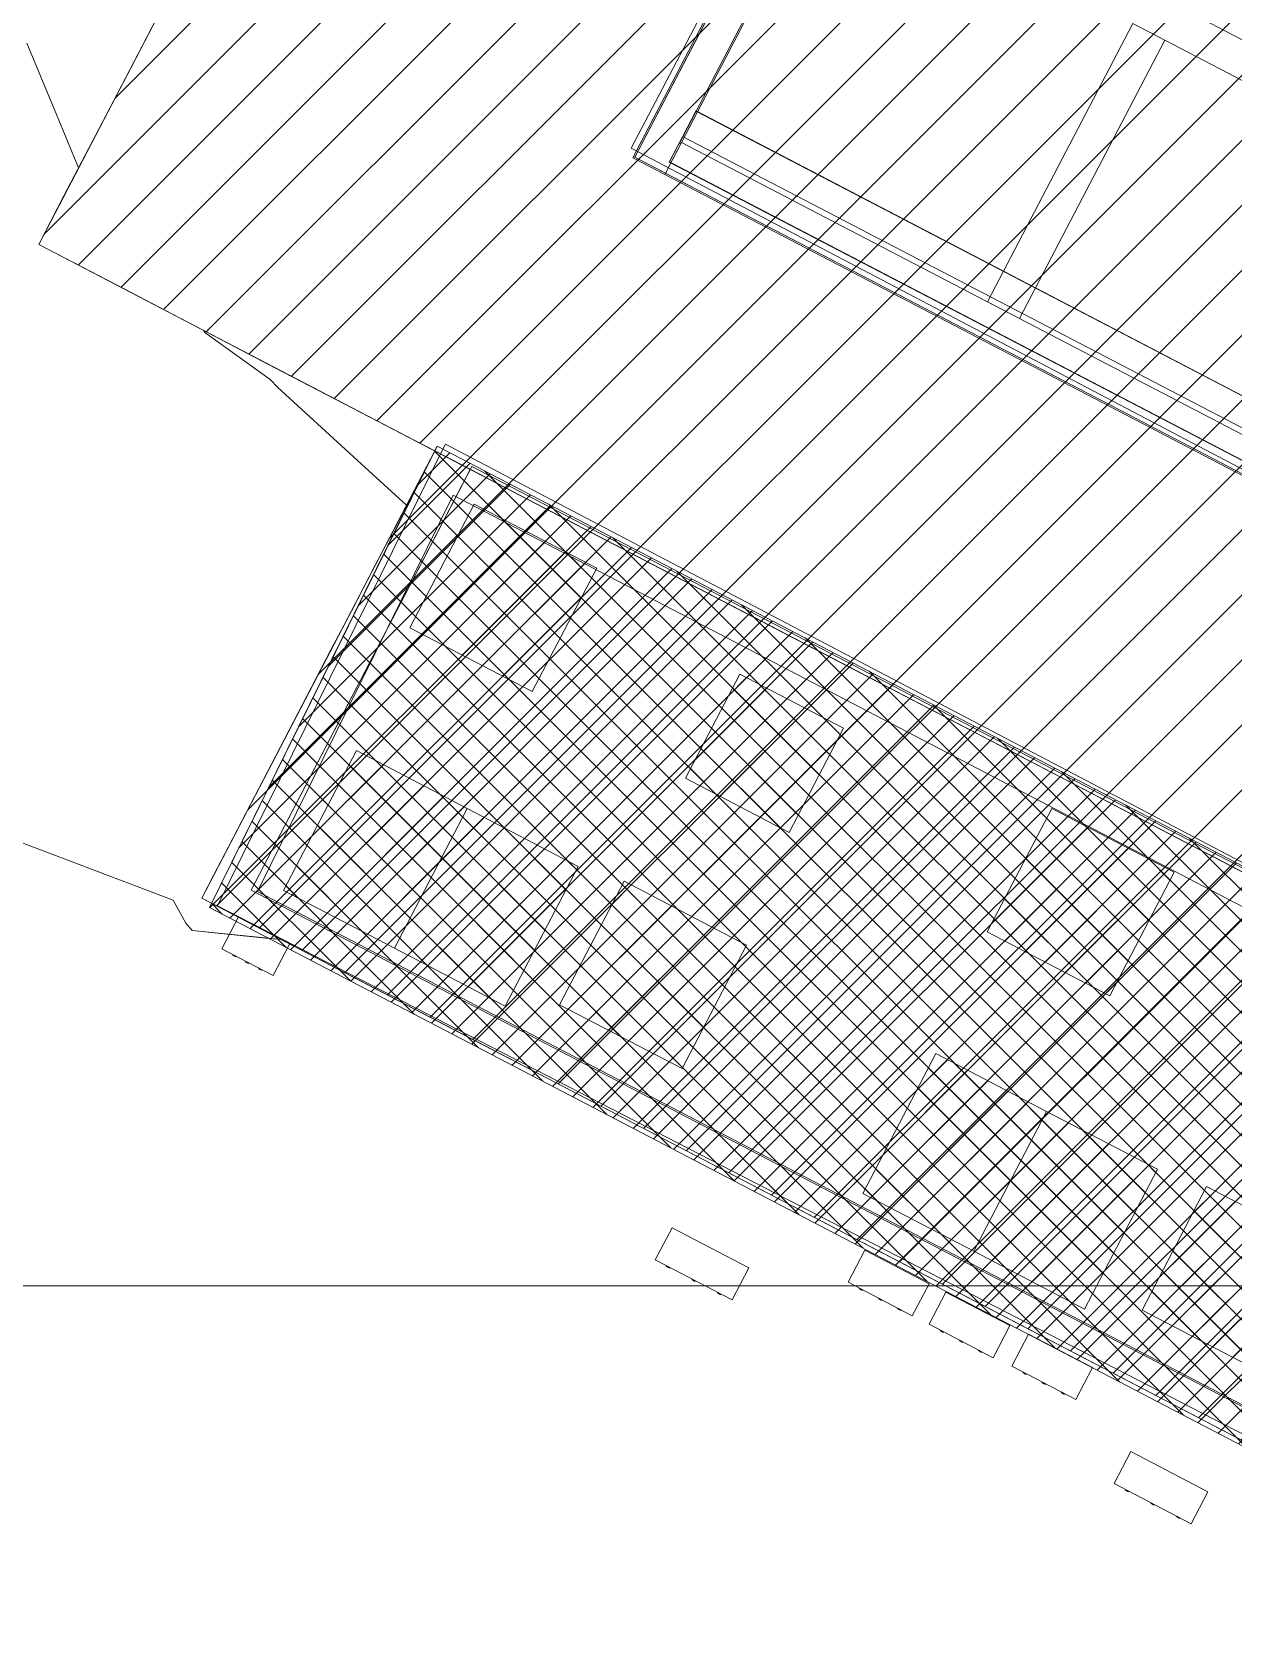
# Model space of a CAD drawing. Header units: metres. Extents: x -207 to 292, y -187 to 169.
# Drawn here: x -71.36 to -63.06, y -133.46 to -122.41 of the extents above; entities that cross this region are included whole.
import ezdxf

# ---------------------------------------------------------------- set-up
doc = ezdxf.new("R2010")
doc.units = ezdxf.units.M
for name, color, linetype, lineweight in [('A-FLOR', 7, 'Continuous', 9), ('A-FLOR-HRAL', 7, 'Continuous', 9), ('A-FLOR-PATT', 7, 'Continuous', 9), ('A-WALL', 7, 'Continuous', 9), ('C-BLDG-PADS', 7, 'Continuous', 9), ('C-TOPO', 7, 'Continuous', 9), ('C-TOPO-MAJR', 7, 'Continuous', 35), ('E-CABL-TRAY', 7, 'Continuous', 9), ('E-CABL-TRAY-CNTR', 7, 'Continuous', 9), ('E-ELEC-EQPM', 7, 'Continuous', 9), ('EQUIPOS PIS', 7, 'Continuous', 9), ('grilla', 7, 'Continuous', 9)]:
    doc.layers.add(name, color=color, linetype=linetype, lineweight=lineweight)
doc.layers.add('PR10-ARQ-PL-001-Emplazamiento-C-1_dwg', color=7, linetype='Continuous', lineweight=9, true_color=0x767676)
pattern_1 = [(45, (0, 0), (-0.10606602, 0.10606602), []), (135, (0, 0), (-0.10606602, -0.10606602), [])]

# ---------------------------------------------------------------- blocks, each defined once
blk = doc.blocks.new('M_Tablero con botones - 250x600x650-2109612-PLANTA EMPLAZAMIENTO ACTUALIZADO')
at = {"layer": 'E-ELEC-EQPM'}
for p, q in [((0.3, 0), (-0.3, 0)), ((-0.3, 0), (0.3, 0)), ((-0.3, 0), (-0.3, -0.25)), ((-0.3, 0), (-0.3, -0.25)), ((0.3, -0.25), (0.3, 0)), ((0.3, 0), (0.3, -0.25)), ((0.3, -0.25), (-0.3, -0.25)), ((-0.3, -0.25), (0.3, -0.25)), ((-0.212, -0.25), (-0.212, -0.255)), ((-0.188, -0.25), (-0.212, -0.25)), ((-0.188, -0.25), (-0.212, -0.25)), ((-0.212, -0.25), (-0.212, -0.255)), ((-0.188, -0.25), (-0.212, -0.25)), ((-0.188, -0.25), (-0.212, -0.25)), ((-0.212, -0.255), (-0.188, -0.255)), ((-0.212, -0.255), (-0.188, -0.255)), ((-0.212, -0.255), (-0.188, -0.255)), ((-0.212, -0.255), (-0.188, -0.255)), ((-0.188, -0.255), (-0.188, -0.25)), ((-0.188, -0.255), (-0.188, -0.25)), ((-0.012, -0.25), (-0.012, -0.255)), ((0.012, -0.25), (-0.012, -0.25)), ((0.012, -0.25), (-0.012, -0.25)), ((-0.012, -0.25), (-0.012, -0.255)), ((0.012, -0.25), (-0.012, -0.25)), ((0.012, -0.25), (-0.012, -0.25)), ((-0.012, -0.255), (0.012, -0.255)), ((-0.012, -0.255), (0.012, -0.255)), ((-0.012, -0.255), (0.012, -0.255)), ((-0.012, -0.255), (0.012, -0.255)), ((0.012, -0.255), (0.012, -0.25)), ((0.012, -0.255), (0.012, -0.25)), ((0.188, -0.25), (0.188, -0.255)), ((0.212, -0.25), (0.188, -0.25)), ((0.212, -0.25), (0.188, -0.25)), ((0.188, -0.25), (0.188, -0.255)), ((0.212, -0.25), (0.188, -0.25)), ((0.212, -0.25), (0.188, -0.25)), ((0.188, -0.255), (0.212, -0.255)), ((0.188, -0.255), (0.212, -0.255)), ((0.188, -0.255), (0.212, -0.255)), ((0.188, -0.255), (0.212, -0.255)), ((0.212, -0.255), (0.212, -0.25)), ((0.212, -0.255), (0.212, -0.25))]:
    blk.add_line(p, q, dxfattribs=at)
blk = doc.blocks.new('M_Tablero con botones - 250x500x650-2109129-PLANTA EMPLAZAMIENTO ACTUALIZADO')
at = {"layer": 'E-ELEC-EQPM'}
for p, q in [((0.25, 0), (-0.25, 0)), ((-0.25, 0), (0.25, 0)), ((-0.25, 0), (-0.25, -0.25)), ((-0.25, 0), (-0.25, -0.25)), ((0.25, -0.25), (0.25, 0)), ((0.25, 0), (0.25, -0.25)), ((0.25, -0.25), (-0.25, -0.25)), ((-0.25, -0.25), (0.25, -0.25)), ((-0.162, -0.25), (-0.162, -0.255)), ((-0.138, -0.25), (-0.162, -0.25)), ((-0.138, -0.25), (-0.162, -0.25)), ((-0.162, -0.25), (-0.162, -0.255)), ((-0.138, -0.25), (-0.162, -0.25)), ((-0.138, -0.25), (-0.162, -0.25)), ((-0.162, -0.255), (-0.138, -0.255)), ((-0.162, -0.255), (-0.138, -0.255)), ((-0.162, -0.255), (-0.138, -0.255)), ((-0.162, -0.255), (-0.138, -0.255)), ((-0.138, -0.255), (-0.138, -0.25)), ((-0.138, -0.255), (-0.138, -0.25)), ((-0.012, -0.25), (-0.012, -0.255)), ((0.012, -0.25), (-0.012, -0.25)), ((0.012, -0.25), (-0.012, -0.25)), ((-0.012, -0.25), (-0.012, -0.255)), ((0.012, -0.25), (-0.012, -0.25)), ((0.012, -0.25), (-0.012, -0.25)), ((-0.012, -0.255), (0.012, -0.255)), ((-0.012, -0.255), (0.012, -0.255)), ((-0.012, -0.255), (0.012, -0.255)), ((-0.012, -0.255), (0.012, -0.255)), ((0.012, -0.255), (0.012, -0.25)), ((0.012, -0.255), (0.012, -0.25)), ((0.138, -0.25), (0.138, -0.255)), ((0.162, -0.25), (0.138, -0.25)), ((0.162, -0.25), (0.138, -0.25)), ((0.138, -0.25), (0.138, -0.255)), ((0.162, -0.25), (0.138, -0.25)), ((0.162, -0.25), (0.138, -0.25)), ((0.138, -0.255), (0.162, -0.255)), ((0.138, -0.255), (0.162, -0.255)), ((0.138, -0.255), (0.162, -0.255)), ((0.138, -0.255), (0.162, -0.255)), ((0.162, -0.255), (0.162, -0.25)), ((0.162, -0.255), (0.162, -0.25))]:
    blk.add_line(p, q, dxfattribs=at)
blk = doc.blocks.new('M_Tablero con botones - 250x400x500-2109131-PLANTA EMPLAZAMIENTO ACTUALIZADO')
at = {"layer": 'E-ELEC-EQPM'}
for p, q in [((0.2, 0), (-0.2, 0)), ((-0.2, 0), (0.2, 0)), ((-0.2, 0), (-0.2, -0.25)), ((-0.2, 0), (-0.2, -0.25)), ((0.2, -0.25), (0.2, 0)), ((0.2, 0), (0.2, -0.25)), ((0.2, -0.25), (-0.2, -0.25)), ((-0.2, -0.25), (0.2, -0.25)), ((-0.112, -0.25), (-0.112, -0.255)), ((-0.088, -0.25), (-0.112, -0.25)), ((-0.088, -0.25), (-0.112, -0.25)), ((-0.112, -0.25), (-0.112, -0.255)), ((-0.088, -0.25), (-0.112, -0.25)), ((-0.088, -0.25), (-0.112, -0.25)), ((-0.112, -0.255), (-0.088, -0.255)), ((-0.112, -0.255), (-0.088, -0.255)), ((-0.112, -0.255), (-0.088, -0.255)), ((-0.112, -0.255), (-0.088, -0.255)), ((-0.088, -0.255), (-0.088, -0.25)), ((-0.088, -0.255), (-0.088, -0.25)), ((-0.012, -0.25), (-0.012, -0.255)), ((0.012, -0.25), (-0.012, -0.25)), ((0.012, -0.25), (-0.012, -0.25)), ((-0.012, -0.25), (-0.012, -0.255)), ((0.012, -0.25), (-0.012, -0.25)), ((0.012, -0.25), (-0.012, -0.25)), ((-0.012, -0.255), (0.012, -0.255)), ((-0.012, -0.255), (0.012, -0.255)), ((-0.012, -0.255), (0.012, -0.255)), ((-0.012, -0.255), (0.012, -0.255)), ((0.012, -0.255), (0.012, -0.25)), ((0.012, -0.255), (0.012, -0.25)), ((0.088, -0.25), (0.088, -0.255)), ((0.112, -0.25), (0.088, -0.25)), ((0.112, -0.25), (0.088, -0.25)), ((0.088, -0.25), (0.088, -0.255)), ((0.112, -0.25), (0.088, -0.25)), ((0.112, -0.25), (0.088, -0.25)), ((0.088, -0.255), (0.112, -0.255)), ((0.088, -0.255), (0.112, -0.255)), ((0.088, -0.255), (0.112, -0.255)), ((0.088, -0.255), (0.112, -0.255)), ((0.112, -0.255), (0.112, -0.25)), ((0.112, -0.255), (0.112, -0.25))]:
    blk.add_line(p, q, dxfattribs=at)
blk = doc.blocks.new('M_Tablero con botones - 250x600x800-2109911-PLANTA EMPLAZAMIENTO ACTUALIZADO')
at = {"layer": 'E-ELEC-EQPM'}
for p, q in [((0.3, 0), (-0.3, 0)), ((-0.3, 0), (0.3, 0)), ((-0.3, 0), (-0.3, -0.25)), ((-0.3, 0), (-0.3, -0.25)), ((0.3, -0.25), (0.3, 0)), ((0.3, 0), (0.3, -0.25)), ((0.3, -0.25), (-0.3, -0.25)), ((-0.3, -0.25), (0.3, -0.25)), ((-0.212, -0.25), (-0.212, -0.255)), ((-0.188, -0.25), (-0.212, -0.25)), ((-0.188, -0.25), (-0.212, -0.25)), ((-0.212, -0.25), (-0.212, -0.255)), ((-0.188, -0.25), (-0.212, -0.25)), ((-0.188, -0.25), (-0.212, -0.25)), ((-0.212, -0.255), (-0.188, -0.255)), ((-0.212, -0.255), (-0.188, -0.255)), ((-0.212, -0.255), (-0.188, -0.255)), ((-0.212, -0.255), (-0.188, -0.255)), ((-0.188, -0.255), (-0.188, -0.25)), ((-0.188, -0.255), (-0.188, -0.25)), ((-0.012, -0.25), (-0.012, -0.255)), ((0.012, -0.25), (-0.012, -0.25)), ((0.012, -0.25), (-0.012, -0.25)), ((-0.012, -0.25), (-0.012, -0.255)), ((0.012, -0.25), (-0.012, -0.25)), ((0.012, -0.25), (-0.012, -0.25)), ((-0.012, -0.255), (0.012, -0.255)), ((-0.012, -0.255), (0.012, -0.255)), ((-0.012, -0.255), (0.012, -0.255)), ((-0.012, -0.255), (0.012, -0.255)), ((0.012, -0.255), (0.012, -0.25)), ((0.012, -0.255), (0.012, -0.25)), ((0.188, -0.25), (0.188, -0.255)), ((0.212, -0.25), (0.188, -0.25)), ((0.212, -0.25), (0.188, -0.25)), ((0.188, -0.25), (0.188, -0.255)), ((0.212, -0.25), (0.188, -0.25)), ((0.212, -0.25), (0.188, -0.25)), ((0.188, -0.255), (0.212, -0.255)), ((0.188, -0.255), (0.212, -0.255)), ((0.188, -0.255), (0.212, -0.255)), ((0.188, -0.255), (0.212, -0.255)), ((0.212, -0.255), (0.212, -0.25)), ((0.212, -0.255), (0.212, -0.25))]:
    blk.add_line(p, q, dxfattribs=at)
blk = doc.blocks.new('Railing - Railing-2175300-PLANTA EMPLAZAMIENTO ACTUALIZADO')
at = {"layer": 'A-FLOR-HRAL'}
for p, q in [((-65.219, -117.093), (-65.242, -117.138)), ((-65.219, -117.093), (-65.242, -117.138)), ((-65.219, -117.093), (-65.242, -117.138)), ((-65.219, -117.093), (-65.242, -117.138)), ((-53.504, -123.2), (-65.219, -117.093)), ((-53.504, -123.2), (-65.219, -117.093)), ((-65.242, -117.138), (-53.527, -123.244)), ((-65.242, -117.138), (-53.527, -123.244)), ((-53.527, -123.244), (-53.504, -123.2)), ((-53.527, -123.244), (-53.504, -123.2)), ((-53.527, -123.244), (-53.504, -123.2)), ((-53.527, -123.244), (-53.504, -123.2))]:
    blk.add_line(p, q, dxfattribs=at)
blk = doc.blocks.new('YADRAN_LASQUEMAS_ARQ_MO_003_ESTANQUE CABECERA_rvt-1-PLANTA EMPLAZAMIENTO ACTUALIZADO')
at = {"layer": 'A-FLOR-PATT', "true_color": 0xc6c6c6}
h = blk.add_hatch(dxfattribs=at)
h.set_pattern_fill('FP_24', color=9, style=0, pattern_type=2)
h.set_pattern_definition(pattern_1)
h.paths.add_polyline_path([(-59.933, -133.782), (-58.302, -130.622), (-68.559, -125.275), (-70.133, -128.465), (-60.384, -133.547)])
h = blk.add_hatch(dxfattribs=at)
h.set_pattern_fill('FP_24', color=9, style=0, pattern_type=2)
h.set_pattern_definition(pattern_1)
h.paths.add_polyline_path([(-67.9, -126.973), (-67.455, -126.119), (-68.301, -125.678), (-68.746, -126.532)])
h = blk.add_hatch(dxfattribs=at)
h.set_pattern_fill('FP_24', color=9, style=0, pattern_type=2)
h.set_pattern_definition(pattern_1)
h.paths.add_polyline_path([(-66.123, -127.947), (-65.748, -127.226), (-66.466, -126.852), (-66.842, -127.572)])
h = blk.add_hatch(dxfattribs=at)
h.set_pattern_fill('FP_24', color=9, style=0, pattern_type=2)
h.set_pattern_definition(pattern_1)
h.paths.add_polyline_path([(-68.853, -128.747), (-68.35, -127.781), (-69.116, -127.381), (-69.62, -128.348)])
h = blk.add_hatch(dxfattribs=at)
h.set_pattern_fill('FP_24', color=9, style=0, pattern_type=2)
h.set_pattern_definition(pattern_1)
h.paths.add_polyline_path([(-68.087, -129.147), (-67.583, -128.181), (-68.35, -127.781), (-68.853, -128.747)])
h = blk.add_hatch(dxfattribs=at)
h.set_pattern_fill('FP_24', color=9, style=0, pattern_type=2)
h.set_pattern_definition(pattern_1)
h.paths.add_polyline_path([(-63.908, -129.076), (-63.463, -128.222), (-64.309, -127.781), (-64.755, -128.635)])
h = blk.add_hatch(dxfattribs=at)
h.set_pattern_fill('FP_24', color=9, style=0, pattern_type=2)
h.set_pattern_definition(pattern_1)
h.paths.add_polyline_path([(-66.865, -129.579), (-66.42, -128.725), (-67.266, -128.284), (-67.711, -129.138), (-67.274, -129.366)])
h = blk.add_hatch(dxfattribs=at)
h.set_pattern_fill('FP_24', color=9, style=0, pattern_type=2)
h.set_pattern_definition(pattern_1)
h.paths.add_polyline_path([(-64.848, -130.842), (-64.345, -129.876), (-65.111, -129.476), (-65.615, -130.442)])
h = blk.add_hatch(dxfattribs=at)
h.set_pattern_fill('FP_24', color=9, style=0, pattern_type=2)
h.set_pattern_definition(pattern_1)
h.paths.add_polyline_path([(-64.082, -131.242), (-63.578, -130.275), (-64.345, -129.876), (-64.848, -130.842), (-64.197, -131.181)])
h = blk.add_hatch(dxfattribs=at)
h.set_pattern_fill('FP_26', color=9, style=0, pattern_type=2)
h.set_pattern_definition(pattern_1)
h.paths.add_polyline_path([(-62.838, -131.69), (-62.392, -130.836), (-63.239, -130.395), (-63.684, -131.249)])
at = {"layer": 'A-FLOR'}
for p, q in [((-71.313, -123.882), (-66.311, -114.286)), ((-66.311, -114.286), (-71.313, -123.882)), ((-63.327, -115.841), (-67.201, -123.273)), ((-67.201, -123.273), (-63.327, -115.841)), ((-67.192, -123.278), (-63.313, -115.837)), ((-66.882, -123.18), (-63.114, -115.952)), ((-63.114, -115.952), (-66.882, -123.18)), ((-66.873, -123.185), (-66.882, -123.18)), ((-66.882, -123.18), (-66.873, -123.185)), ((-67.201, -123.273), (-57.566, -128.295)), ((-57.566, -128.295), (-67.201, -123.273)), ((-57.575, -128.291), (-67.192, -123.278)), ((-66.979, -123.389), (-57.787, -128.18)), ((-68.329, -125.437), (-71.313, -123.882)), ((-71.313, -123.882), (-68.329, -125.437)), ((-70.133, -128.465), (-68.559, -125.275)), ((-68.559, -125.275), (-70.133, -128.465)), ((-68.559, -125.275), (-58.302, -130.622)), ((-58.302, -130.622), (-68.559, -125.275)), ((-69.844, -128.345), (-68.318, -125.416)), ((-68.318, -125.416), (-69.844, -128.345)), ((-69.844, -128.345), (-68.329, -125.437)), ((-68.329, -125.437), (-69.844, -128.345)), ((-68.318, -125.416), (-58.521, -130.522)), ((-58.521, -130.522), (-68.318, -125.416)), ((-68.746, -126.532), (-68.301, -125.678)), ((-68.301, -125.678), (-68.746, -126.532)), ((-68.301, -125.678), (-67.455, -126.119)), ((-67.455, -126.119), (-68.301, -125.678)), ((-67.455, -126.119), (-67.9, -126.973)), ((-67.9, -126.973), (-67.455, -126.119)), ((-67.9, -126.973), (-68.746, -126.532)), ((-68.746, -126.532), (-67.9, -126.973)), ((-66.842, -127.572), (-66.466, -126.852)), ((-66.466, -126.852), (-66.842, -127.572)), ((-66.466, -126.852), (-65.748, -127.226)), ((-65.748, -127.226), (-66.466, -126.852)), ((-65.748, -127.226), (-66.123, -127.947)), ((-66.123, -127.947), (-65.748, -127.226)), ((-69.62, -128.348), (-69.116, -127.381)), ((-69.116, -127.381), (-69.62, -128.348)), ((-69.116, -127.381), (-68.35, -127.781)), ((-68.35, -127.781), (-69.116, -127.381)), ((-66.123, -127.947), (-66.842, -127.572)), ((-66.842, -127.572), (-66.123, -127.947)), ((-68.853, -128.747), (-68.35, -127.781)), ((-68.35, -127.781), (-68.853, -128.747)), ((-68.35, -127.781), (-68.853, -128.747)), ((-68.853, -128.747), (-68.35, -127.781)), ((-68.35, -127.781), (-67.583, -128.181)), ((-67.583, -128.181), (-68.35, -127.781)), ((-64.755, -128.635), (-64.309, -127.781)), ((-64.309, -127.781), (-64.755, -128.635)), ((-64.309, -127.781), (-63.463, -128.222)), ((-63.463, -128.222), (-64.309, -127.781)), ((-67.583, -128.181), (-68.087, -129.147)), ((-68.087, -129.147), (-67.583, -128.181)), ((-63.463, -128.222), (-63.908, -129.076)), ((-63.908, -129.076), (-63.463, -128.222)), ((-60.036, -133.458), (-69.844, -128.345)), ((-69.844, -128.345), (-60.036, -133.458)), ((-60.036, -133.458), (-69.844, -128.345)), ((-69.844, -128.345), (-60.036, -133.458)), ((-68.853, -128.747), (-69.62, -128.348)), ((-69.62, -128.348), (-68.853, -128.747)), ((-67.711, -129.138), (-67.266, -128.284)), ((-67.266, -128.284), (-67.711, -129.138)), ((-67.266, -128.284), (-66.42, -128.725)), ((-66.42, -128.725), (-67.266, -128.284)), ((-59.933, -133.782), (-70.133, -128.465)), ((-70.133, -128.465), (-59.933, -133.782)), ((-63.908, -129.076), (-64.755, -128.635)), ((-64.755, -128.635), (-63.908, -129.076)), ((-68.087, -129.147), (-68.853, -128.747)), ((-68.853, -128.747), (-68.087, -129.147)), ((-66.42, -128.725), (-66.865, -129.579)), ((-66.865, -129.579), (-66.42, -128.725)), ((-66.865, -129.579), (-67.711, -129.138)), ((-67.711, -129.138), (-66.865, -129.579)), ((-65.615, -130.442), (-65.111, -129.476)), ((-65.111, -129.476), (-65.615, -130.442)), ((-65.111, -129.476), (-64.345, -129.876)), ((-64.345, -129.876), (-65.111, -129.476)), ((-64.848, -130.842), (-64.345, -129.876)), ((-64.345, -129.876), (-64.848, -130.842)), ((-64.345, -129.876), (-64.848, -130.842)), ((-64.848, -130.842), (-64.345, -129.876)), ((-64.345, -129.876), (-63.578, -130.275)), ((-63.578, -130.275), (-64.345, -129.876)), ((-63.578, -130.275), (-64.082, -131.242)), ((-64.082, -131.242), (-63.578, -130.275)), ((-64.848, -130.842), (-65.615, -130.442)), ((-65.615, -130.442), (-64.848, -130.842)), ((-63.684, -131.249), (-63.239, -130.395)), ((-63.239, -130.395), (-63.684, -131.249)), ((-63.239, -130.395), (-62.392, -130.836)), ((-62.392, -130.836), (-63.239, -130.395)), ((-64.082, -131.242), (-64.848, -130.842)), ((-64.848, -130.842), (-64.082, -131.242)), ((-62.838, -131.69), (-63.684, -131.249)), ((-63.684, -131.249), (-62.838, -131.69))]:
    blk.add_line(p, q, dxfattribs=at)
at = {"layer": 'A-WALL'}
for p, q in [((-63.327, -115.841), (-67.205, -123.282)), ((-63.318, -115.846), (-67.192, -123.278)), ((-66.979, -123.389), (-63.105, -115.957)), ((-67.205, -123.282), (-64.28, -117.67)), ((-64.059, -117.786), (-66.868, -123.176)), ((-56.557, -125.82), (-65.749, -121.029)), ((-65.749, -121.029), (-56.557, -125.82)), ((-64.753, -124.278), (-63.749, -122.353)), ((-63.749, -122.353), (-64.753, -124.278)), ((-63.527, -122.469), (-63.749, -122.353)), ((-63.527, -122.469), (-64.531, -124.394)), ((-64.531, -124.394), (-63.527, -122.469)), ((-61.397, -123.579), (-63.527, -122.469)), ((-63.527, -122.469), (-61.397, -123.579)), ((-66.984, -123.397), (-66.873, -123.185)), ((-66.868, -123.176), (-66.873, -123.185)), ((-66.868, -123.176), (-62.386, -125.512)), ((-57.676, -127.967), (-66.868, -123.176)), ((-67.205, -123.282), (-66.984, -123.397)), ((-66.984, -123.397), (-67.205, -123.282)), ((-67.192, -123.278), (-66.979, -123.389)), ((-66.984, -123.397), (-66.979, -123.389)), ((-66.984, -123.397), (-57.792, -128.189)), ((-57.792, -128.189), (-66.984, -123.397)), ((-64.531, -124.394), (-64.753, -124.278)), ((-64.753, -124.278), (-64.531, -124.394)), ((-68.67, -125.499), (-68.559, -125.275)), ((-68.559, -125.275), (-68.67, -125.499)), ((-52.188, -133.809), (-68.559, -125.275)), ((-68.559, -125.275), (-52.188, -133.809)), ((-68.67, -125.499), (-70.133, -128.465)), ((-70.133, -128.465), (-68.67, -125.499)), ((-68.448, -125.615), (-69.8, -128.356)), ((-69.8, -128.356), (-68.448, -125.615)), ((-58.639, -130.728), (-68.448, -125.615)), ((-68.448, -125.615), (-58.639, -130.728)), ((-69.8, -128.356), (-60.04, -133.444)), ((-60.04, -133.444), (-69.8, -128.356)), ((-69.911, -128.58), (-70.133, -128.465)), ((-70.133, -128.465), (-69.911, -128.58)), ((-69.911, -128.58), (-59.933, -133.782)), ((-59.933, -133.782), (-69.911, -128.58))]:
    blk.add_line(p, q, dxfattribs=at)
at = {"layer": 'E-CABL-TRAY'}
for p, q in [((-66.768, -122.957), (-66.953, -123.312)), ((-66.952, -123.309), (-66.769, -122.959)), ((-66.769, -122.959), (-66.768, -122.957)), ((-57.256, -127.918), (-66.769, -122.959)), ((-57.256, -127.918), (-66.769, -122.959)), ((-57.255, -127.916), (-66.768, -122.957)), ((-57.255, -127.916), (-66.768, -122.957)), ((-66.953, -123.312), (-66.952, -123.309)), ((-57.44, -128.27), (-66.953, -123.312)), ((-57.44, -128.27), (-66.953, -123.312)), ((-57.439, -128.268), (-66.952, -123.309)), ((-57.439, -128.268), (-66.952, -123.309))]:
    blk.add_line(p, q, dxfattribs=at)
at = {"layer": 'E-CABL-TRAY-CNTR'}
blk.add_line((-57.347, -128.093), (-66.861, -123.134), dxfattribs=at)
at = {"layer": 'A-FLOR-HRAL', "lineweight": 9}
blk.add_blockref('Railing - Railing-2175300-PLANTA EMPLAZAMIENTO ACTUALIZADO', (0, 0), dxfattribs=at)
at = {"layer": 'E-ELEC-EQPM', "lineweight": 9, "rotation": 332.4683519935966}
for name, p in [('M_Tablero con botones - 250x400x500-2109131-PLANTA EMPLAZAMIENTO ACTUALIZADO', (-69.754, -128.622)), ('M_Tablero con botones - 250x600x800-2109911-PLANTA EMPLAZAMIENTO ACTUALIZADO', (-66.668, -130.819)), ('M_Tablero con botones - 250x500x650-2109129-PLANTA EMPLAZAMIENTO ACTUALIZADO', (-65.379, -130.951)), ('M_Tablero con botones - 250x500x650-2109129-PLANTA EMPLAZAMIENTO ACTUALIZADO', (-64.819, -131.241)), ('M_Tablero con botones - 250x500x650-2109129-PLANTA EMPLAZAMIENTO ACTUALIZADO', (-64.248, -131.531)), ('M_Tablero con botones - 250x600x650-2109612-PLANTA EMPLAZAMIENTO ACTUALIZADO', (-63.495, -132.366))]:
    blk.add_blockref(name, p, dxfattribs=at)
blk = doc.blocks.new('PR10-ARQ-PL-001-Emplazamiento-C-1_dwg-674643-PLANTA EMPLAZAMIENTO ACTUALIZADO')
at = {"lineweight": 9, "true_color": 0x0000ff}
h = blk.add_hatch(dxfattribs=at)
h.set_pattern_fill('FP_4', color=5, style=0, pattern_type=2)
h.set_pattern_definition([(45, (0, 0), (-0.2245064, 0.2245064), [])])
h.paths.add_polyline_path([(-53.817, -136.933), (-51.195, -131.903), (-52.521, -131.235), (-51.291, -128.657), (-53.766, -127.464), (-47.769, -115.926), (-49.371, -115.085), (-48.232, -112.822), (-60.834, -106.205), (-61.973, -108.468), (-63.223, -107.811), (-67.311, -115.93), (-67.198, -115.988), (-71.313, -123.882), (-68.574, -125.309), (-70.186, -128.401), (-58.302, -134.595)])
at = {"lineweight": 9}
for p, q in [((-68.611, -125.38), (-70.186, -128.401)), ((-68.574, -125.309), (-68.611, -125.38)), ((-70.186, -128.401), (-70.118, -128.436)), ((-70.118, -128.436), (-59.918, -133.753))]:
    blk.add_line(p, q, dxfattribs=at)
at = {"lineweight": 9, "flags": 128}
blk.add_lwpolyline([(-49.191, -114.726), (-48.232, -112.822), (-60.834, -106.205), (-61.973, -108.468), (-63.223, -107.811), (-67.311, -115.93), (-67.198, -115.988), (-71.313, -123.882), (-68.576, -125.308)], dxfattribs=at)
at = {"layer": 'C-BLDG-PADS'}
for p, q in [((-68.611, -125.38), (-68.574, -125.309)), ((-58.319, -130.655), (-68.576, -125.308)), ((-59.918, -133.753), (-70.118, -128.436))]:
    blk.add_line(p, q, dxfattribs=at)
at = {"layer": 'C-BLDG-PADS', "flags": 128}
for points in [[(-68.576, -125.308), (-71.313, -123.882), (-66.365, -114.391), (-50.936, -122.018)], [(-70.118, -128.436), (-70.186, -128.401), (-68.611, -125.38)]]:
    blk.add_lwpolyline(points, dxfattribs=at)
at = {"layer": 'C-TOPO'}
for p, q in [((-71.313, -123.882), (-68.576, -125.308)), ((-68.611, -125.38), (-70.186, -128.401)), ((-68.611, -125.38), (-68.574, -125.309)), ((-68.576, -125.308), (-58.319, -130.655)), ((-70.186, -128.401), (-70.118, -128.436)), ((-70.118, -128.436), (-59.918, -133.753))]:
    blk.add_line(p, q, dxfattribs=at)
at = {"layer": 'C-TOPO', "flags": 128}
for points in [[(-68.576, -125.308), (-68.909, -125.135), (-69.675, -124.736), (-70.145, -124.49), (-70.722, -124.189), (-71.313, -123.882), (-71.138, -123.545), (-70.677, -122.662), (-70.64, -122.59), (-70.456, -122.238), (-70.235, -121.814), (-69.793, -120.966), (-69.254, -119.931), (-68.765, -118.994), (-67.233, -116.054), (-66.751, -115.129)], [(-53.764, -127.46), (-50.936, -122.018), (-66.365, -114.391), (-71.313, -123.882)], [(-70.456, -122.238), (-70.64, -122.59), (-70.677, -122.662), (-71.138, -123.545), (-71.313, -123.882), (-70.722, -124.189), (-70.145, -124.49), (-69.675, -124.736), (-68.909, -125.135), (-68.576, -125.308), (-68.909, -125.135), (-69.675, -124.736), (-70.145, -124.49), (-70.722, -124.189), (-71.313, -123.882), (-71.138, -123.545), (-70.677, -122.662), (-70.64, -122.59), (-70.456, -122.238)], [(-70.456, -122.238), (-70.64, -122.59), (-70.677, -122.662), (-71.138, -123.545), (-71.313, -123.882), (-70.722, -124.189), (-70.145, -124.49), (-69.675, -124.736), (-68.909, -125.135), (-68.576, -125.308), (-68.909, -125.135), (-69.675, -124.736), (-70.145, -124.49), (-70.722, -124.189), (-71.313, -123.882), (-71.138, -123.545), (-70.677, -122.662), (-70.64, -122.59), (-70.456, -122.238)], [(-70.118, -128.436), (-70.186, -128.401), (-70.102, -128.24), (-70.001, -128.046), (-69.908, -127.868), (-69.643, -127.36), (-69.428, -126.947), (-69.292, -126.685), (-69.151, -126.416), (-68.986, -126.099), (-68.854, -125.847), (-68.621, -125.398), (-68.611, -125.38)], [(-70.118, -128.436), (-70.186, -128.401), (-70.102, -128.24), (-70.001, -128.046), (-69.908, -127.868), (-69.643, -127.36), (-69.428, -126.947), (-69.292, -126.685), (-69.151, -126.416), (-68.986, -126.099), (-68.854, -125.847), (-68.621, -125.398), (-68.611, -125.38)], [(-68.611, -125.38), (-68.621, -125.398), (-68.854, -125.847), (-68.986, -126.099), (-69.151, -126.416), (-69.292, -126.685), (-69.428, -126.947), (-69.643, -127.36), (-69.908, -127.868), (-70.001, -128.046), (-70.102, -128.24), (-70.186, -128.401), (-70.118, -128.436)], [(-70.118, -128.436), (-70.186, -128.401), (-70.102, -128.24), (-70.001, -128.046), (-69.908, -127.868), (-69.643, -127.36), (-69.428, -126.947), (-69.292, -126.685), (-69.151, -126.416), (-68.986, -126.099), (-68.854, -125.847), (-68.621, -125.398), (-68.611, -125.38)], [(-68.611, -125.38), (-68.621, -125.398), (-68.854, -125.847), (-68.986, -126.099), (-69.151, -126.416), (-69.292, -126.685), (-69.428, -126.947), (-69.643, -127.36), (-69.908, -127.868), (-70.001, -128.046), (-70.102, -128.24), (-70.186, -128.401), (-70.118, -128.436)], [(-58.319, -130.655), (-68.574, -125.309), (-68.611, -125.38)], [(-68.574, -125.309), (-68.273, -125.466), (-68.164, -125.523), (-68.09, -125.562), (-65.519, -126.902), (-65.339, -126.995), (-61.703, -128.891), (-60.509, -129.513), (-59.643, -129.965), (-59.437, -130.072), (-59.324, -130.131), (-59.276, -130.156), (-59.168, -130.212), (-58.651, -130.482), (-58.633, -130.491), (-58.319, -130.655)], [(-58.319, -130.655), (-58.633, -130.491), (-58.651, -130.482), (-59.168, -130.212), (-59.276, -130.156), (-59.324, -130.131), (-59.437, -130.072), (-59.643, -129.965), (-60.509, -129.513), (-61.703, -128.891), (-65.339, -126.995), (-65.519, -126.902), (-68.09, -125.562), (-68.164, -125.523), (-68.273, -125.466), (-68.574, -125.309)], [(-68.574, -125.309), (-58.633, -130.491), (-58.325, -130.652)], [(-58.325, -130.652), (-58.633, -130.491), (-68.574, -125.309)], [(-68.574, -125.309), (-58.633, -130.491), (-58.319, -130.655)], [(-58.319, -130.655), (-58.633, -130.491), (-68.574, -125.309)], [(-60.269, -133.607), (-60.254, -133.578), (-63.005, -132.144), (-63.124, -132.082), (-63.186, -132.049), (-64.904, -131.154), (-66.984, -130.07), (-67.745, -129.673), (-68.294, -129.387), (-69.032, -129.002), (-70.118, -128.436)], [(-60.254, -133.578), (-63.005, -132.144), (-63.124, -132.082), (-63.186, -132.049), (-64.904, -131.154), (-66.984, -130.07), (-67.745, -129.673), (-68.294, -129.387), (-69.032, -129.002), (-70.118, -128.436)], [(-70.118, -128.436), (-69.032, -129.002), (-68.294, -129.387), (-67.745, -129.673), (-66.984, -130.07), (-64.904, -131.154), (-63.186, -132.049), (-63.124, -132.082), (-63.005, -132.144), (-60.254, -133.578)]]:
    blk.add_lwpolyline(points, dxfattribs=at)
for points in [[(-68.611, -125.38), (-68.574, -125.309)], [(-68.611, -125.38), (-68.574, -125.309)], [(-70.118, -128.436), (-69.032, -129.002), (-68.294, -129.387), (-67.745, -129.673), (-66.984, -130.07), (-64.904, -131.154), (-63.186, -132.049), (-63.124, -132.082), (-63.005, -132.144), (-60.254, -133.578), (-63.005, -132.144), (-63.124, -132.082), (-63.186, -132.049), (-64.904, -131.154), (-66.984, -130.07), (-67.745, -129.673), (-68.294, -129.387), (-69.032, -129.002)]]:
    blk.add_lwpolyline(points, close=True, dxfattribs=at)
at = {"layer": 'C-TOPO-MAJR', "color": 1, "lineweight": 9, "true_color": 0xff0000}
blk.add_line((-69.722, -128.679), (-69.635, -128.688), dxfattribs=at)
at = {"layer": 'C-TOPO-MAJR', "color": 1, "lineweight": 9, "true_color": 0xff0000, "flags": 128}
for points in [[(-71.395, -122.49), (-71.19, -122.983), (-71.037, -123.352)], [(-71.599, -127.955), (-70.384, -128.414), (-70.295, -128.575), (-70.252, -128.625), (-69.722, -128.679)], [(-70.174, -124.475), (-70.161, -124.493), (-70.153, -124.499), (-70.147, -124.502), (-69.712, -124.814), (-69.66, -124.87), (-69.137, -125.349), (-68.874, -125.59), (-68.77, -125.685)]]:
    blk.add_lwpolyline(points, dxfattribs=at)
at = {"layer": 'EQUIPOS PIS'}
for p, q in [((-68.501, -125.262), (-68.518, -125.296)), ((-58.396, -130.569), (-68.501, -125.262))]:
    blk.add_line(p, q, dxfattribs=at)
at = {"layer": 'EQUIPOS PIS', "flags": 128}
for points in [[(-50.807, -122.853), (-51.488, -124.151), (-54.519, -122.656), (-57.494, -128.322), (-67.217, -123.216), (-65.191, -119.356), (-67.227, -118.287), (-66.271, -116.467), (-67.311, -115.93), (-63.223, -107.811), (-61.94, -108.485)], [(-68.518, -125.296), (-70.077, -128.454), (-59.932, -133.68), (-58.398, -130.572)]]:
    blk.add_lwpolyline(points, dxfattribs=at)
at = {"layer": 'grilla'}
for p, q in [((-207.182, -131.082), (-65.112, -131.082)), ((-65.112, -131.082), (-64.388, -131.082)), ((-64.388, -131.082), (-63.999, -131.082)), ((-63.999, -131.082), (-63.597, -131.082)), ((-63.597, -131.082), (-62.52, -131.082))]:
    blk.add_line(p, q, dxfattribs=at)

msp = doc.modelspace()

# ---------------------------------------------------------------- linework, layer by layer
at = {"layer": 'C-BLDG-PADS'}
for p, q in [((-71.313, -123.882), (-66.365, -114.391)), ((-52.205, -133.842), (-71.313, -123.882)), ((-70.186, -128.401), (-68.574, -125.309)), ((-53.817, -136.933), (-70.186, -128.401))]:
    msp.add_line(p, q, dxfattribs=at)
at = {"layer": 'C-TOPO'}
for p, q in [((-66.365, -114.391), (-71.313, -123.882)), ((-70.64, -122.59), (-70.456, -122.238)), ((-70.456, -122.238), (-70.64, -122.59)), ((-70.456, -122.238), (-70.64, -122.59)), ((-70.456, -122.238), (-70.64, -122.59)), ((-70.456, -122.238), (-70.64, -122.59)), ((-70.677, -122.662), (-70.64, -122.59)), ((-70.64, -122.59), (-70.677, -122.662)), ((-70.64, -122.59), (-70.677, -122.662)), ((-70.64, -122.59), (-70.677, -122.662)), ((-70.64, -122.59), (-70.677, -122.662)), ((-71.138, -123.545), (-70.677, -122.662)), ((-70.677, -122.662), (-71.138, -123.545)), ((-70.677, -122.662), (-71.138, -123.545)), ((-70.677, -122.662), (-71.138, -123.545)), ((-70.677, -122.662), (-71.138, -123.545)), ((-71.313, -123.882), (-71.138, -123.545)), ((-71.138, -123.545), (-71.313, -123.882)), ((-71.138, -123.545), (-71.313, -123.882)), ((-71.138, -123.545), (-71.313, -123.882)), ((-71.138, -123.545), (-71.313, -123.882)), ((-70.722, -124.189), (-71.313, -123.882)), ((-71.313, -123.882), (-70.722, -124.189)), ((-71.313, -123.882), (-70.722, -124.189)), ((-71.313, -123.882), (-70.722, -124.189)), ((-71.313, -123.882), (-70.722, -124.189)), ((-52.205, -133.842), (-71.313, -123.882)), ((-70.145, -124.49), (-70.722, -124.189)), ((-70.722, -124.189), (-70.145, -124.49)), ((-70.722, -124.189), (-70.145, -124.49)), ((-70.722, -124.189), (-70.145, -124.49)), ((-70.722, -124.189), (-70.145, -124.49)), ((-69.675, -124.736), (-70.145, -124.49)), ((-70.145, -124.49), (-69.675, -124.736)), ((-70.145, -124.49), (-69.675, -124.736)), ((-70.145, -124.49), (-69.675, -124.736)), ((-70.145, -124.49), (-69.675, -124.736)), ((-68.909, -125.135), (-69.675, -124.736)), ((-69.675, -124.736), (-68.909, -125.135)), ((-69.675, -124.736), (-68.909, -125.135)), ((-69.675, -124.736), (-68.909, -125.135)), ((-69.675, -124.736), (-68.909, -125.135)), ((-68.574, -125.309), (-68.909, -125.135)), ((-68.909, -125.135), (-68.574, -125.309)), ((-68.909, -125.135), (-68.574, -125.309)), ((-68.909, -125.135), (-68.574, -125.309)), ((-68.909, -125.135), (-68.574, -125.309)), ((-68.574, -125.309), (-70.186, -128.401)), ((-68.854, -125.847), (-68.621, -125.398)), ((-68.854, -125.847), (-68.621, -125.398)), ((-68.854, -125.847), (-68.621, -125.398)), ((-68.621, -125.398), (-68.854, -125.847)), ((-68.621, -125.398), (-68.854, -125.847)), ((-68.621, -125.398), (-68.574, -125.309)), ((-68.621, -125.398), (-68.574, -125.309)), ((-68.621, -125.398), (-68.574, -125.309)), ((-68.574, -125.309), (-68.621, -125.398)), ((-68.574, -125.309), (-68.621, -125.398)), ((-68.273, -125.466), (-68.574, -125.309)), ((-68.273, -125.466), (-68.574, -125.309)), ((-58.633, -130.491), (-68.574, -125.309)), ((-58.633, -130.491), (-68.574, -125.309)), ((-58.633, -130.491), (-68.574, -125.309)), ((-58.633, -130.491), (-68.574, -125.309)), ((-52.205, -133.842), (-68.574, -125.309)), ((-68.164, -125.523), (-68.273, -125.466)), ((-68.164, -125.523), (-68.273, -125.466)), ((-68.09, -125.562), (-68.164, -125.523)), ((-68.09, -125.562), (-68.164, -125.523)), ((-65.519, -126.902), (-68.09, -125.562)), ((-65.519, -126.902), (-68.09, -125.562)), ((-68.986, -126.099), (-68.854, -125.847)), ((-68.986, -126.099), (-68.854, -125.847)), ((-68.986, -126.099), (-68.854, -125.847)), ((-68.854, -125.847), (-68.986, -126.099)), ((-68.854, -125.847), (-68.986, -126.099)), ((-69.151, -126.416), (-68.986, -126.099)), ((-69.151, -126.416), (-68.986, -126.099)), ((-69.151, -126.416), (-68.986, -126.099)), ((-68.986, -126.099), (-69.151, -126.416)), ((-68.986, -126.099), (-69.151, -126.416)), ((-69.292, -126.685), (-69.151, -126.416)), ((-69.292, -126.685), (-69.151, -126.416)), ((-69.292, -126.685), (-69.151, -126.416)), ((-69.151, -126.416), (-69.292, -126.685)), ((-69.151, -126.416), (-69.292, -126.685)), ((-69.428, -126.947), (-69.292, -126.685)), ((-69.428, -126.947), (-69.292, -126.685)), ((-69.428, -126.947), (-69.292, -126.685)), ((-69.292, -126.685), (-69.428, -126.947)), ((-69.292, -126.685), (-69.428, -126.947)), ((-69.643, -127.36), (-69.428, -126.947)), ((-69.643, -127.36), (-69.428, -126.947)), ((-69.643, -127.36), (-69.428, -126.947)), ((-69.428, -126.947), (-69.643, -127.36)), ((-69.428, -126.947), (-69.643, -127.36)), ((-65.339, -126.995), (-65.519, -126.902)), ((-65.339, -126.995), (-65.519, -126.902)), ((-61.703, -128.891), (-65.339, -126.995)), ((-61.703, -128.891), (-65.339, -126.995)), ((-69.908, -127.868), (-69.643, -127.36)), ((-69.908, -127.868), (-69.643, -127.36)), ((-69.908, -127.868), (-69.643, -127.36)), ((-69.643, -127.36), (-69.908, -127.868)), ((-69.643, -127.36), (-69.908, -127.868)), ((-70.001, -128.046), (-69.908, -127.868)), ((-70.001, -128.046), (-69.908, -127.868)), ((-70.001, -128.046), (-69.908, -127.868)), ((-69.908, -127.868), (-70.001, -128.046)), ((-69.908, -127.868), (-70.001, -128.046)), ((-70.102, -128.24), (-70.001, -128.046)), ((-70.102, -128.24), (-70.001, -128.046)), ((-70.102, -128.24), (-70.001, -128.046)), ((-70.001, -128.046), (-70.102, -128.24)), ((-70.001, -128.046), (-70.102, -128.24)), ((-70.186, -128.401), (-70.102, -128.24)), ((-70.186, -128.401), (-70.102, -128.24)), ((-70.186, -128.401), (-70.102, -128.24)), ((-70.102, -128.24), (-70.186, -128.401)), ((-70.102, -128.24), (-70.186, -128.401)), ((-69.032, -129.002), (-70.186, -128.401)), ((-69.032, -129.002), (-70.186, -128.401)), ((-69.032, -129.002), (-70.186, -128.401)), ((-70.186, -128.401), (-69.032, -129.002)), ((-70.186, -128.401), (-69.032, -129.002)), ((-53.817, -136.933), (-70.186, -128.401)), ((-68.294, -129.387), (-69.032, -129.002)), ((-68.294, -129.387), (-69.032, -129.002)), ((-68.294, -129.387), (-69.032, -129.002)), ((-69.032, -129.002), (-68.294, -129.387)), ((-69.032, -129.002), (-68.294, -129.387)), ((-67.745, -129.673), (-68.294, -129.387)), ((-67.745, -129.673), (-68.294, -129.387)), ((-67.745, -129.673), (-68.294, -129.387)), ((-68.294, -129.387), (-67.745, -129.673)), ((-68.294, -129.387), (-67.745, -129.673)), ((-66.984, -130.07), (-67.745, -129.673)), ((-66.984, -130.07), (-67.745, -129.673)), ((-66.984, -130.07), (-67.745, -129.673)), ((-67.745, -129.673), (-66.984, -130.07)), ((-67.745, -129.673), (-66.984, -130.07)), ((-64.904, -131.154), (-66.984, -130.07)), ((-64.904, -131.154), (-66.984, -130.07)), ((-64.904, -131.154), (-66.984, -130.07)), ((-66.984, -130.07), (-64.904, -131.154)), ((-66.984, -130.07), (-64.904, -131.154)), ((-63.186, -132.049), (-64.904, -131.154)), ((-63.186, -132.049), (-64.904, -131.154)), ((-63.186, -132.049), (-64.904, -131.154)), ((-64.904, -131.154), (-63.186, -132.049)), ((-64.904, -131.154), (-63.186, -132.049)), ((-63.124, -132.082), (-63.186, -132.049)), ((-63.124, -132.082), (-63.186, -132.049)), ((-63.124, -132.082), (-63.186, -132.049)), ((-63.186, -132.049), (-63.124, -132.082)), ((-63.186, -132.049), (-63.124, -132.082)), ((-63.005, -132.144), (-63.124, -132.082)), ((-63.005, -132.144), (-63.124, -132.082)), ((-63.005, -132.144), (-63.124, -132.082)), ((-63.124, -132.082), (-63.005, -132.144)), ((-63.124, -132.082), (-63.005, -132.144))]:
    msp.add_line(p, q, dxfattribs=at)
at = {"layer": 'C-TOPO-MAJR', "color": 1, "lineweight": 9, "true_color": 0xff0000, "flags": 128}
for points in [[(-71.395, -122.49), (-71.19, -122.983), (-71.037, -123.352)], [(-70.174, -124.475), (-70.161, -124.493), (-70.153, -124.499), (-70.147, -124.502), (-69.712, -124.814), (-69.66, -124.87), (-69.137, -125.349), (-68.874, -125.59), (-68.77, -125.685)], [(-87.183, -124.586), (-86.625, -124.69), (-86.596, -124.7), (-86.447, -124.778), (-86.394, -124.769), (-86.272, -124.879), (-85.933, -124.926), (-84.513, -124.915), (-84.049, -124.994), (-82.629, -124.983), (-82.165, -125.062), (-81.237, -125.221), (-79.43, -125.38), (-78.262, -125.65), (-77.268, -125.894), (-75.946, -126.318), (-75.181, -126.598), (-73.303, -127.316), (-72.538, -127.595), (-71.599, -127.955), (-70.384, -128.414), (-70.295, -128.575), (-70.252, -128.625), (-69.635, -128.688)]]:
    msp.add_lwpolyline(points, dxfattribs=at)

# ---------------------------------------------------------------- block references
at = {"lineweight": 5}
msp.add_blockref('YADRAN_LASQUEMAS_ARQ_MO_003_ESTANQUE CABECERA_rvt-1-PLANTA EMPLAZAMIENTO ACTUALIZADO', (0, 0), dxfattribs=at)
at = {"layer": 'PR10-ARQ-PL-001-Emplazamiento-C-1_dwg', "color": 7}
msp.add_blockref('PR10-ARQ-PL-001-Emplazamiento-C-1_dwg-674643-PLANTA EMPLAZAMIENTO ACTUALIZADO', (0, 0), dxfattribs=at)

doc.saveas('drawing.dxf')
